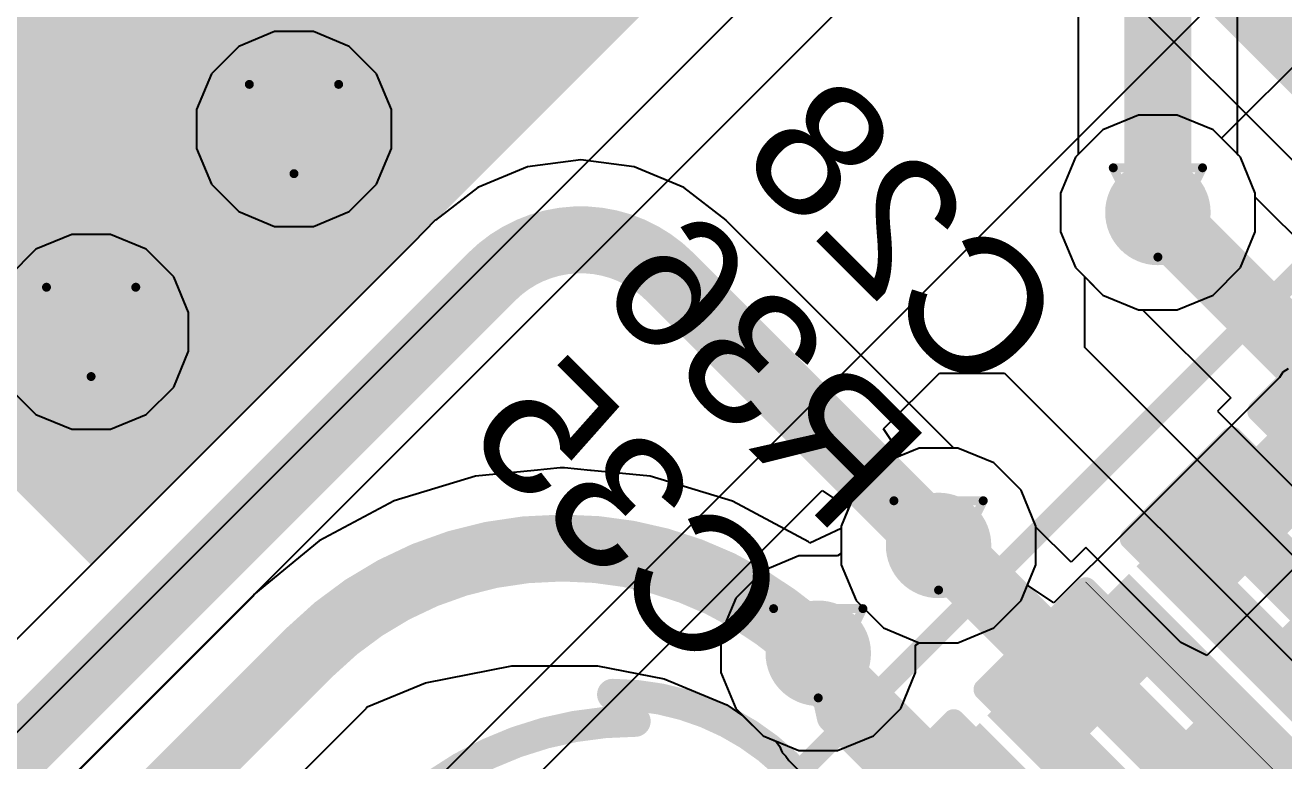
# Model space of a CAD drawing. Header units: inches. Extents: x 0 to 5359, y 0 to 5098.
# Drawn here: x 54.64 to 61.81, y 55.29 to 59.47 of the extents above; entities that cross this region are included whole.
import ezdxf

# ---------------------------------------------------------------- set-up
doc = ezdxf.new("R2010")
doc.units = ezdxf.units.IN
for name, color, linetype in [('Bottom Layer', 5, 'Continuous'), ('Bottom Overlay', 54, 'Continuous'), ('Bottom Paste', 16, 'Continuous'), ('Bottom Solder', 6, 'Continuous'), ('Drill Drawing', 1, 'Continuous'), ('Layer 1', 16, 'Continuous'), ('Layer 2', 76, 'Continuous'), ('Top Layer', 1, 'Continuous'), ('Top Overlay', 2, 'Continuous'), ('Top Paste', 8, 'Continuous'), ('Top Solder', 216, 'Continuous'), ('Via Holes', 16, 'Continuous')]:
    doc.layers.add(name, color=color, linetype=linetype)
doc.styles.add('Arial', font='', dxfattribs={"height": 0.2})
doc.styles.get('Arial').set_extended_font_data('Arial')

# ---------------------------------------------------------------- blocks, each defined once
blk = doc.blocks.new('LQFP_128_EP_14_14__40')
at = {"layer": 'Top Layer'}
for points in [[(6.8497, 2.4999), (6.8497, 2.6999), (8.3497, 2.6999), (8.3497, 2.4999)], [(-2.5, -2.5), (-2.5, 2.5), (2.5, 2.5), (2.5, -2.5)], [(6.8497, 2.0996), (6.8497, 2.2996), (8.3497, 2.2996), (8.3497, 2.0996)], [(6.8497, 1.7001), (6.8497, 1.9001), (8.3497, 1.9001), (8.3497, 1.7001)], [(6.8497, 1.2995), (6.8497, 1.4995), (8.3497, 1.4995), (8.3497, 1.2995)], [(6.8497, 0.9), (6.8497, 1.1), (8.3497, 1.1), (8.3497, 0.9)], [(6.8497, 0.4999), (6.8497, 0.6999), (8.3497, 0.6999), (8.3497, 0.4999)], [(6.8497, 0.0999), (6.8497, 0.2999), (8.3497, 0.2999), (8.3497, 0.0999)]]:
    blk.add_hatch(color=1, dxfattribs=at).paths.add_polyline_path(points)
at = {"layer": 'Top Paste'}
for points in [[(6.8497, 2.4999), (6.8497, 2.6999), (8.3497, 2.6999), (8.3497, 2.4999)], [(-2.5, -2.5), (-2.5, 2.5), (2.5, 2.5), (2.5, -2.5)], [(6.8497, 2.0996), (6.8497, 2.2996), (8.3497, 2.2996), (8.3497, 2.0996)], [(6.8497, 1.7001), (6.8497, 1.9001), (8.3497, 1.9001), (8.3497, 1.7001)], [(6.8497, 1.2995), (6.8497, 1.4995), (8.3497, 1.4995), (8.3497, 1.2995)], [(6.8497, 0.9), (6.8497, 1.1), (8.3497, 1.1), (8.3497, 0.9)], [(6.8497, 0.4999), (6.8497, 0.6999), (8.3497, 0.6999), (8.3497, 0.4999)], [(6.8497, 0.0999), (6.8497, 0.2999), (8.3497, 0.2999), (8.3497, 0.0999)]]:
    blk.add_hatch(color=8, dxfattribs=at).paths.add_polyline_path(points)
at = {"layer": 'Top Solder'}
for points in [[(6.7797, 2.4299), (6.7797, 2.7699), (8.4197, 2.7699), (8.4197, 2.4299)], [(-2.57, -2.57), (-2.57, 2.57), (2.57, 2.57), (2.57, -2.57)], [(6.7797, 2.0296), (6.7797, 2.3696), (8.4197, 2.3696), (8.4197, 2.0296)], [(6.7797, 1.6301), (6.7797, 1.9701), (8.4197, 1.9701), (8.4197, 1.6301)], [(6.7797, 1.2295), (6.7797, 1.5695), (8.4197, 1.5695), (8.4197, 1.2295)], [(6.7797, 0.83), (6.7797, 1.17), (8.4197, 1.17), (8.4197, 0.83)], [(6.7797, 0.4299), (6.7797, 0.7699), (8.4197, 0.7699), (8.4197, 0.4299)], [(6.7797, 0.0299), (6.7797, 0.3699), (8.4197, 0.3699), (8.4197, 0.0299)]]:
    blk.add_hatch(color=216, dxfattribs=at).paths.add_polyline_path(points)
at = {"layer": 'Top Overlay'}
blk.add_lwpolyline([(6.2499, -6.2499, 0.127, 0.127, 0), (6.2499, 6.2499, 0.127, 0.127, 0)], format="xyseb", dxfattribs=at)
blk = doc.blocks.new('R___0402_B_139')
at = {"layer": 'Bottom Layer'}
for points in [[(-0.2413, 0.3175), (-0.2413, -0.3175), (-0.6985, -0.3175), (-0.6985, 0.3175)], [(0.6985, 0.3175), (0.6985, -0.3175), (0.2413, -0.3175), (0.2413, 0.3175)]]:
    blk.add_hatch(color=5, dxfattribs=at).paths.add_polyline_path(points)
at = {"layer": 'Bottom Paste'}
for points in [[(-0.2413, 0.3175), (-0.2413, -0.3175), (-0.6985, -0.3175), (-0.6985, 0.3175)], [(0.6985, 0.3175), (0.6985, -0.3175), (0.2413, -0.3175), (0.2413, 0.3175)]]:
    blk.add_hatch(color=16, dxfattribs=at).paths.add_polyline_path(points)
at = {"layer": 'Bottom Solder'}
for points in [[(-0.1863, 0.3725), (-0.1863, -0.3725), (-0.7535, -0.3725), (-0.7535, 0.3725)], [(0.7535, 0.3725), (0.7535, -0.3725), (0.1863, -0.3725), (0.1863, 0.3725)]]:
    blk.add_hatch(color=6, dxfattribs=at).paths.add_polyline_path(points)
at = {"layer": 'Bottom Overlay'}
for points in [[(-0.7874, 0.4064, 0.127, 0.127, 0), (0.7874, 0.4064, 0.127, 0.127, 0)], [(-0.7874, -0.4064, 0.127, 0.127, 0), (-0.7874, 0.4064, 0.127, 0.127, 0)], [(-0.8128, 0.4318, 0.00323, 0.00323, 0), (0.8128, 0.4318, 0.00323, 0.00323, 0)], [(0.7874, -0.4064, 0.127, 0.127, 0), (0.7874, 0.4064, 0.127, 0.127, 0)], [(-0.7874, -0.4064, 0.127, 0.127, 0), (0.7874, -0.4064, 0.127, 0.127, 0)]]:
    blk.add_lwpolyline(points, format="xyseb", dxfattribs=at)
for points in [[(-0.8191, 0.4064, 0.0635, 0.0635, 1), (-0.7556, 0.4064, 0.0635, 0.0635, 1)], [(-0.8191, 0.4064, 0.0635, 0.0635, 1), (-0.7556, 0.4064, 0.0635, 0.0635, 1)], [(-0.8136, 0.4318, 0.00161, 0.00161, 1), (-0.812, 0.4318, 0.00161, 0.00161, 1)], [(0.7556, 0.4064, 0.0635, 0.0635, 1), (0.8191, 0.4064, 0.0635, 0.0635, 1)], [(0.7556, 0.4064, 0.0635, 0.0635, 1), (0.8191, 0.4064, 0.0635, 0.0635, 1)], [(0.812, 0.4318, 0.00161, 0.00161, 1), (0.8136, 0.4318, 0.00161, 0.00161, 1)], [(-0.8191, -0.4064, 0.0635, 0.0635, 1), (-0.7556, -0.4064, 0.0635, 0.0635, 1)], [(-0.8191, -0.4064, 0.0635, 0.0635, 1), (-0.7556, -0.4064, 0.0635, 0.0635, 1)], [(0.7556, -0.4064, 0.0635, 0.0635, 1), (0.8191, -0.4064, 0.0635, 0.0635, 1)], [(0.7556, -0.4064, 0.0635, 0.0635, 1), (0.8191, -0.4064, 0.0635, 0.0635, 1)]]:
    blk.add_lwpolyline(points, format="xyseb", close=True, dxfattribs=at)
blk = doc.blocks.new('R___0402_B_151')
at = {"layer": 'Bottom Layer'}
for points in [[(-0.2413, 0.3175), (-0.2413, -0.3175), (-0.6985, -0.3175), (-0.6985, 0.3175)], [(0.6985, 0.3175), (0.6985, -0.3175), (0.2413, -0.3175), (0.2413, 0.3175)]]:
    blk.add_hatch(color=5, dxfattribs=at).paths.add_polyline_path(points)
at = {"layer": 'Bottom Paste'}
for points in [[(-0.2413, 0.3175), (-0.2413, -0.3175), (-0.6985, -0.3175), (-0.6985, 0.3175)], [(0.6985, 0.3175), (0.6985, -0.3175), (0.2413, -0.3175), (0.2413, 0.3175)]]:
    blk.add_hatch(color=16, dxfattribs=at).paths.add_polyline_path(points)
at = {"layer": 'Bottom Solder'}
for points in [[(-0.1863, 0.3725), (-0.1863, -0.3725), (-0.7535, -0.3725), (-0.7535, 0.3725)], [(0.7535, 0.3725), (0.7535, -0.3725), (0.1863, -0.3725), (0.1863, 0.3725)]]:
    blk.add_hatch(color=6, dxfattribs=at).paths.add_polyline_path(points)
at = {"layer": 'Bottom Overlay'}
for points in [[(-0.7874, -0.4064, 0.127, 0.127, 0), (-0.7874, 0.4064, 0.127, 0.127, 0)], [(-0.7874, 0.4064, 0.127, 0.127, 0), (0.7874, 0.4064, 0.127, 0.127, 0)], [(-0.8128, 0.4318, 0.00323, 0.00323, 0), (0.8128, 0.4318, 0.00323, 0.00323, 0)], [(0.7874, -0.4064, 0.127, 0.127, 0), (0.7874, 0.4064, 0.127, 0.127, 0)], [(-0.7874, -0.4064, 0.127, 0.127, 0), (0.7874, -0.4064, 0.127, 0.127, 0)]]:
    blk.add_lwpolyline(points, format="xyseb", dxfattribs=at)
for points in [[(-0.8191, 0.4064, 0.0635, 0.0635, 1), (-0.7556, 0.4064, 0.0635, 0.0635, 1)], [(-0.8191, 0.4064, 0.0635, 0.0635, 1), (-0.7556, 0.4064, 0.0635, 0.0635, 1)], [(-0.8136, 0.4318, 0.00161, 0.00161, 1), (-0.812, 0.4318, 0.00161, 0.00161, 1)], [(0.7556, 0.4064, 0.0635, 0.0635, 1), (0.8191, 0.4064, 0.0635, 0.0635, 1)], [(0.7556, 0.4064, 0.0635, 0.0635, 1), (0.8191, 0.4064, 0.0635, 0.0635, 1)], [(0.812, 0.4318, 0.00161, 0.00161, 1), (0.8136, 0.4318, 0.00161, 0.00161, 1)], [(-0.8191, -0.4064, 0.0635, 0.0635, 1), (-0.7556, -0.4064, 0.0635, 0.0635, 1)], [(-0.8191, -0.4064, 0.0635, 0.0635, 1), (-0.7556, -0.4064, 0.0635, 0.0635, 1)], [(0.7556, -0.4064, 0.0635, 0.0635, 1), (0.8191, -0.4064, 0.0635, 0.0635, 1)], [(0.7556, -0.4064, 0.0635, 0.0635, 1), (0.8191, -0.4064, 0.0635, 0.0635, 1)]]:
    blk.add_lwpolyline(points, format="xyseb", close=True, dxfattribs=at)
blk = doc.blocks.new('C___0402_B_330')
at = {"layer": 'Bottom Layer'}
for points in [[(-0.2413, 0.3175), (-0.2413, -0.3175), (-0.6985, -0.3175), (-0.6985, 0.3175)], [(0.6985, 0.3175), (0.6985, -0.3175), (0.2413, -0.3175), (0.2413, 0.3175)]]:
    blk.add_hatch(color=5, dxfattribs=at).paths.add_polyline_path(points)
at = {"layer": 'Bottom Paste'}
for points in [[(-0.2413, 0.3175), (-0.2413, -0.3175), (-0.6985, -0.3175), (-0.6985, 0.3175)], [(0.6985, 0.3175), (0.6985, -0.3175), (0.2413, -0.3175), (0.2413, 0.3175)]]:
    blk.add_hatch(color=16, dxfattribs=at).paths.add_polyline_path(points)
at = {"layer": 'Bottom Solder'}
for points in [[(-0.1813, 0.3775), (-0.1813, -0.3775), (-0.7585, -0.3775), (-0.7585, 0.3775)], [(0.7585, 0.3775), (0.7585, -0.3775), (0.1813, -0.3775), (0.1813, 0.3775)]]:
    blk.add_hatch(color=6, dxfattribs=at).paths.add_polyline_path(points)
at = {"layer": 'Bottom Overlay'}
for points in [[(-0.2794, 0.4064, 0.127, 0.127, 0), (-0.7874, 0.4064, 0.127, 0.127, 0)], [(-0.7874, 0.4064, 0.127, 0.127, 0), (-0.7874, -0.4064, 0.127, 0.127, 0)], [(0.7874, 0.4064, 0.127, 0.127, 0), (0.2794, 0.4064, 0.127, 0.127, 0)], [(0.7874, 0.4064, 0.127, 0.127, 0), (0.7874, -0.4064, 0.127, 0.127, 0)], [(-0.2794, -0.4064, 0.127, 0.127, 0), (-0.7874, -0.4064, 0.127, 0.127, 0)], [(0.7874, -0.4064, 0.127, 0.127, 0), (0.2794, -0.4064, 0.127, 0.127, 0)]]:
    blk.add_lwpolyline(points, format="xyseb", dxfattribs=at)
for points in [[(-0.8191, 0.4064, 0.0635, 0.0635, 1), (-0.7556, 0.4064, 0.0635, 0.0635, 1)], [(-0.8191, 0.4064, 0.0635, 0.0635, 1), (-0.7556, 0.4064, 0.0635, 0.0635, 1)], [(-0.3111, 0.4064, 0.0635, 0.0635, 1), (-0.2477, 0.4064, 0.0635, 0.0635, 1)], [(0.2477, 0.4064, 0.0635, 0.0635, 1), (0.3111, 0.4064, 0.0635, 0.0635, 1)], [(0.7556, 0.4064, 0.0635, 0.0635, 1), (0.8191, 0.4064, 0.0635, 0.0635, 1)], [(0.7556, 0.4064, 0.0635, 0.0635, 1), (0.8191, 0.4064, 0.0635, 0.0635, 1)], [(-0.8191, -0.4064, 0.0635, 0.0635, 1), (-0.7556, -0.4064, 0.0635, 0.0635, 1)], [(-0.8191, -0.4064, 0.0635, 0.0635, 1), (-0.7556, -0.4064, 0.0635, 0.0635, 1)], [(-0.3111, -0.4064, 0.0635, 0.0635, 1), (-0.2477, -0.4064, 0.0635, 0.0635, 1)], [(0.2477, -0.4064, 0.0635, 0.0635, 1), (0.3111, -0.4064, 0.0635, 0.0635, 1)], [(0.7556, -0.4064, 0.0635, 0.0635, 1), (0.8191, -0.4064, 0.0635, 0.0635, 1)], [(0.7556, -0.4064, 0.0635, 0.0635, 1), (0.8191, -0.4064, 0.0635, 0.0635, 1)]]:
    blk.add_lwpolyline(points, format="xyseb", close=True, dxfattribs=at)
blk = doc.blocks.new('C___0402_B_337')
at = {"layer": 'Bottom Layer'}
for points in [[(-0.2413, 0.3175), (-0.2413, -0.3175), (-0.6985, -0.3175), (-0.6985, 0.3175)], [(0.6985, 0.3175), (0.6985, -0.3175), (0.2413, -0.3175), (0.2413, 0.3175)]]:
    blk.add_hatch(color=5, dxfattribs=at).paths.add_polyline_path(points)
at = {"layer": 'Bottom Paste'}
for points in [[(-0.2413, 0.3175), (-0.2413, -0.3175), (-0.6985, -0.3175), (-0.6985, 0.3175)], [(0.6985, 0.3175), (0.6985, -0.3175), (0.2413, -0.3175), (0.2413, 0.3175)]]:
    blk.add_hatch(color=16, dxfattribs=at).paths.add_polyline_path(points)
at = {"layer": 'Bottom Solder'}
for points in [[(-0.1813, 0.3775), (-0.1813, -0.3775), (-0.7585, -0.3775), (-0.7585, 0.3775)], [(0.7585, 0.3775), (0.7585, -0.3775), (0.1813, -0.3775), (0.1813, 0.3775)]]:
    blk.add_hatch(color=6, dxfattribs=at).paths.add_polyline_path(points)
at = {"layer": 'Bottom Overlay'}
for points in [[(-0.7874, 0.4064, 0.127, 0.127, 0), (-0.2794, 0.4064, 0.127, 0.127, 0)], [(-0.7874, -0.4064, 0.127, 0.127, 0), (-0.7874, 0.4064, 0.127, 0.127, 0)], [(0.2794, 0.4064, 0.127, 0.127, 0), (0.7874, 0.4064, 0.127, 0.127, 0)], [(0.7874, -0.4064, 0.127, 0.127, 0), (0.7874, 0.4064, 0.127, 0.127, 0)], [(-0.7874, -0.4064, 0.127, 0.127, 0), (-0.2794, -0.4064, 0.127, 0.127, 0)], [(0.2794, -0.4064, 0.127, 0.127, 0), (0.7874, -0.4064, 0.127, 0.127, 0)]]:
    blk.add_lwpolyline(points, format="xyseb", dxfattribs=at)
for points in [[(-0.8191, 0.4064, 0.0635, 0.0635, 1), (-0.7556, 0.4064, 0.0635, 0.0635, 1)], [(-0.8191, 0.4064, 0.0635, 0.0635, 1), (-0.7556, 0.4064, 0.0635, 0.0635, 1)], [(-0.3111, 0.4064, 0.0635, 0.0635, 1), (-0.2477, 0.4064, 0.0635, 0.0635, 1)], [(0.2477, 0.4064, 0.0635, 0.0635, 1), (0.3111, 0.4064, 0.0635, 0.0635, 1)], [(0.7556, 0.4064, 0.0635, 0.0635, 1), (0.8191, 0.4064, 0.0635, 0.0635, 1)], [(0.7556, 0.4064, 0.0635, 0.0635, 1), (0.8191, 0.4064, 0.0635, 0.0635, 1)], [(-0.8191, -0.4064, 0.0635, 0.0635, 1), (-0.7556, -0.4064, 0.0635, 0.0635, 1)], [(-0.8191, -0.4064, 0.0635, 0.0635, 1), (-0.7556, -0.4064, 0.0635, 0.0635, 1)], [(-0.3111, -0.4064, 0.0635, 0.0635, 1), (-0.2477, -0.4064, 0.0635, 0.0635, 1)], [(0.2477, -0.4064, 0.0635, 0.0635, 1), (0.3111, -0.4064, 0.0635, 0.0635, 1)], [(0.7556, -0.4064, 0.0635, 0.0635, 1), (0.8191, -0.4064, 0.0635, 0.0635, 1)], [(0.7556, -0.4064, 0.0635, 0.0635, 1), (0.8191, -0.4064, 0.0635, 0.0635, 1)]]:
    blk.add_lwpolyline(points, format="xyseb", close=True, dxfattribs=at)

msp = doc.modelspace()

# ---------------------------------------------------------------- hatches: boundary and pattern name
at = {"layer": 'Bottom Layer'}
h = msp.add_hatch(color=5, dxfattribs=at)
edge = h.paths.add_edge_path()
edge.add_arc((56.1741, 58.8797), 0.3, 0, 360)
h = msp.add_hatch(color=5, dxfattribs=at)
edge = h.paths.add_edge_path()
edge.add_arc((61.0887, 58.4051), 0.3, 0, 360)
h = msp.add_hatch(color=5, dxfattribs=at)
edge = h.paths.add_edge_path()
edge.add_arc((55.0201, 57.7257), 0.3, 0, 360)
h = msp.add_hatch(color=5, dxfattribs=at)
edge = h.paths.add_edge_path()
edge.add_arc((59.841, 56.5109), 0.3, 0, 360)
h = msp.add_hatch(color=5, dxfattribs=at)
edge = h.paths.add_edge_path()
edge.add_arc((59.1565, 55.8974), 0.3, 0, 360)
at = {"layer": 'Layer 1'}
h = msp.add_hatch(color=16, dxfattribs=at)
edge = h.paths.add_edge_path()
edge.add_arc((56.1741, 58.8797), 0.3, 0, 360)
h = msp.add_hatch(color=16, dxfattribs=at)
edge = h.paths.add_edge_path()
edge.add_arc((61.0887, 58.4051), 0.3, 0, 360)
h = msp.add_hatch(color=16, dxfattribs=at)
edge = h.paths.add_edge_path()
edge.add_arc((55.0201, 57.7257), 0.3, 0, 360)
h = msp.add_hatch(color=16, dxfattribs=at)
edge = h.paths.add_edge_path()
edge.add_arc((59.841, 56.5109), 0.3, 0, 360)
h = msp.add_hatch(color=16, dxfattribs=at)
edge = h.paths.add_edge_path()
edge.add_arc((59.1565, 55.8974), 0.3, 0, 360)
at = {"layer": 'Layer 2'}
h = msp.add_hatch(color=76, dxfattribs=at)
edge = h.paths.add_edge_path()
edge.add_arc((56.1741, 58.8797), 0.3, 0, 360)
h = msp.add_hatch(color=76, dxfattribs=at)
edge = h.paths.add_edge_path()
edge.add_arc((61.0887, 58.4051), 0.3, 0, 360)
h = msp.add_hatch(color=76, dxfattribs=at)
edge = h.paths.add_edge_path()
edge.add_arc((55.0201, 57.7257), 0.3, 0, 360)
h = msp.add_hatch(color=76, dxfattribs=at)
edge = h.paths.add_edge_path()
edge.add_arc((59.841, 56.5109), 0.3, 0, 360)
h = msp.add_hatch(color=76, dxfattribs=at)
edge = h.paths.add_edge_path()
edge.add_arc((59.1565, 55.8974), 0.3, 0, 360)
at = {"layer": 'Top Layer'}
h = msp.add_hatch(color=1, dxfattribs=at)
edge = h.paths.add_edge_path()
edge.add_arc((56.1741, 58.8797), 0.3, 0, 360)
h = msp.add_hatch(color=1, dxfattribs=at)
edge = h.paths.add_edge_path()
edge.add_arc((61.0887, 58.4051), 0.3, 0, 360)
h = msp.add_hatch(color=1, dxfattribs=at)
edge = h.paths.add_edge_path()
edge.add_arc((55.0201, 57.7257), 0.3, 0, 360)
h = msp.add_hatch(color=1, dxfattribs=at)
edge = h.paths.add_edge_path()
edge.add_arc((59.841, 56.5109), 0.3, 0, 360)
h = msp.add_hatch(color=1, dxfattribs=at)
edge = h.paths.add_edge_path()
edge.add_arc((59.1565, 55.8974), 0.3, 0, 360)
at = {"layer": 'Via Holes'}
h = msp.add_hatch(color=7, dxfattribs=at)
edge = h.paths.add_edge_path()
edge.add_arc((56.1741, 58.8797), 0.15, 0, 360)
h = msp.add_hatch(color=7, dxfattribs=at)
edge = h.paths.add_edge_path()
edge.add_arc((61.0887, 58.4051), 0.15, 0, 360)
h = msp.add_hatch(color=7, dxfattribs=at)
edge = h.paths.add_edge_path()
edge.add_arc((55.0201, 57.7257), 0.15, 0, 360)
h = msp.add_hatch(color=7, dxfattribs=at)
edge = h.paths.add_edge_path()
edge.add_arc((59.841, 56.5109), 0.15, 0, 360)
h = msp.add_hatch(color=7, dxfattribs=at)
edge = h.paths.add_edge_path()
edge.add_arc((59.1565, 55.8974), 0.15, 0, 360)

# ---------------------------------------------------------------- linework, layer by layer
at = {"layer": 'Bottom Layer'}
for p, q in [((52.5827, 67.973), (61.8729, 58.6827)), ((60.9785, 58.9591), (60.7749, 58.8748)), ((61.1989, 58.9591), (60.9785, 58.9591)), ((61.4025, 58.8748), (61.1989, 58.9591)), ((60.7749, 58.8748), (60.619, 58.719)), ((61.5584, 58.719), (61.4025, 58.8748)), ((60.619, 58.719), (60.5347, 58.5153)), ((61.6427, 58.5153), (61.5584, 58.719)), ((57.5029, 58.6642), (57.2206, 58.5473)), ((57.8058, 58.7041), (57.5029, 58.6642)), ((58.1087, 58.6642), (57.8058, 58.7041)), ((58.391, 58.5473), (58.1087, 58.6642)), ((57.2206, 58.5473), (56.9782, 58.3613)), ((58.6334, 58.3613), (58.391, 58.5473)), ((60.5347, 58.5153), (60.5347, 58.2949)), ((61.6427, 58.4921), (61.6427, 58.5153)), ((62.0401, 58.0947), (61.6427, 58.4921)), ((56.9778, 58.3608), (56.8533, 58.2345)), ((56.9782, 58.3613), (56.9778, 58.3608)), ((58.6336, 58.3592), (58.6334, 58.3613)), ((58.6334, 58.3613), (58.6334, 58.3613)), ((59.9279, 57.0649), (58.6336, 58.3592)), ((60.5347, 58.2949), (60.619, 58.0913)), ((56.8533, 58.2345), (54.0598, 55.4411)), ((60.619, 58.0913), (60.7749, 57.9355)), ((60.7749, 57.9355), (60.9785, 57.8511)), ((60.9785, 57.8511), (61.0018, 57.8511)), ((61.0018, 57.8511), (61.5028, 57.3501)), ((61.5028, 57.3501), (61.427, 57.2743)), ((61.427, 57.2743), (62.0916, 56.6097)), ((59.9512, 57.0649), (59.9279, 57.0649)), ((60.1548, 56.9806), (59.9512, 57.0649)), ((60.3107, 56.8248), (60.1548, 56.9806)), ((60.395, 56.6211), (60.3107, 56.8248)), ((60.395, 56.6157), (60.395, 56.6211)), ((60.5944, 56.4162), (60.395, 56.6157)), ((62.0916, 56.6097), (61.3662, 55.8843)), ((60.6781, 56.4999), (60.5944, 56.4162)), ((61.2192, 55.9587), (60.6781, 56.4999)), ((61.3662, 55.8843), (61.2192, 55.9587))]:
    msp.add_line(p, q, dxfattribs=at)
for points in [[(52.7789, 68.4176, 0.381, 0.381, 0), (62.4269, 58.7697, 0.381, 0.381, 0)], [(61.0887, 58.4051, 0.381, 0.381, 0), (62.1567, 57.3371, 0.381, 0.381, 0)], [(57.2993, 58.0396, 0.381, 0.381, -0.414382), (58.312, 58.0399, 0.381, 0.381, 0)], [(54.3938, 55.1341, 0.381, 0.381, 0), (57.2993, 58.0396, 0.381, 0.381, 0)], [(58.312, 58.0399, 0.381, 0.381, 0), (58.3132, 58.0387, 0.381, 0.381, 0)], [(58.3132, 58.0387, 0.381, 0.381, 0), (59.841, 56.5109, 0.381, 0.381, 0)], [(59.8714, 56.4984, 0.381, 0.381, 0), (60.6152, 55.7545, 0.381, 0.381, 0)], [(59.1565, 55.8381, 0.381, 0.381, 0), (59.1565, 55.8974, 0.381, 0.381, 0)], [(59.1565, 55.8381, 0.381, 0.381, 0), (59.9007, 55.0939, 0.381, 0.381, 0)]]:
    msp.add_lwpolyline(points, format="xyseb", dxfattribs=at)
for points in [[(60.9935, 58.4051, 0.1905, 0.1905, 1), (61.184, 58.4051, 0.1905, 0.1905, 1)], [(57.204, 58.0396, 0.1905, 0.1905, 1), (57.3945, 58.0396, 0.1905, 0.1905, 1)], [(57.204, 58.0396, 0.1905, 0.1905, 1), (57.3945, 58.0396, 0.1905, 0.1905, 1)], [(58.2167, 58.0399, 0.1905, 0.1905, 1), (58.4072, 58.0399, 0.1905, 0.1905, 1)], [(58.2168, 58.0399, 0.1905, 0.1905, 1), (58.4073, 58.0399, 0.1905, 0.1905, 1)], [(58.2179, 58.0387, 0.1905, 0.1905, 1), (58.4084, 58.0387, 0.1905, 0.1905, 1)], [(58.2179, 58.0387, 0.1905, 0.1905, 1), (58.4084, 58.0387, 0.1905, 0.1905, 1)], [(59.7457, 56.5109, 0.1905, 0.1905, 1), (59.9362, 56.5109, 0.1905, 0.1905, 1)], [(59.7761, 56.4984, 0.1905, 0.1905, 1), (59.9666, 56.4984, 0.1905, 0.1905, 1)], [(59.0612, 55.8974, 0.1905, 0.1905, 1), (59.2517, 55.8974, 0.1905, 0.1905, 1)], [(59.0612, 55.8381, 0.1905, 0.1905, 1), (59.2517, 55.8381, 0.1905, 0.1905, 1)], [(59.0612, 55.8381, 0.1905, 0.1905, 1), (59.2517, 55.8381, 0.1905, 0.1905, 1)], [(60.5199, 55.7545, 0.1905, 0.1905, 1), (60.7104, 55.7545, 0.1905, 0.1905, 1)]]:
    msp.add_lwpolyline(points, format="xyseb", close=True, dxfattribs=at)
at = {"layer": 'Drill Drawing'}
for points in [[(55.9201, 59.1337, 0.0508, 0.0508, 0), (56.4281, 59.1337, 0.0508, 0.0508, 0)], [(55.9201, 59.1337, 0.0508, 0.0508, 0), (56.1741, 58.6257, 0.0508, 0.0508, 0)], [(56.1741, 58.6257, 0.0508, 0.0508, 0), (56.4281, 59.1337, 0.0508, 0.0508, 0)], [(60.8347, 58.6591, 0.0508, 0.0508, 0), (61.3427, 58.6591, 0.0508, 0.0508, 0)], [(60.8347, 58.6591, 0.0508, 0.0508, 0), (61.0887, 58.1511, 0.0508, 0.0508, 0)], [(61.0887, 58.1511, 0.0508, 0.0508, 0), (61.3427, 58.6591, 0.0508, 0.0508, 0)], [(54.7661, 57.9797, 0.0508, 0.0508, 0), (55.2741, 57.9797, 0.0508, 0.0508, 0)], [(54.7661, 57.9797, 0.0508, 0.0508, 0), (55.0201, 57.4717, 0.0508, 0.0508, 0)], [(55.0201, 57.4717, 0.0508, 0.0508, 0), (55.2741, 57.9797, 0.0508, 0.0508, 0)], [(59.587, 56.7649, 0.0508, 0.0508, 0), (60.095, 56.7649, 0.0508, 0.0508, 0)], [(59.587, 56.7649, 0.0508, 0.0508, 0), (59.841, 56.2569, 0.0508, 0.0508, 0)], [(59.841, 56.2569, 0.0508, 0.0508, 0), (60.095, 56.7649, 0.0508, 0.0508, 0)], [(58.9025, 56.1514, 0.0508, 0.0508, 0), (59.4105, 56.1514, 0.0508, 0.0508, 0)], [(58.9025, 56.1514, 0.0508, 0.0508, 0), (59.1565, 55.6434, 0.0508, 0.0508, 0)], [(59.1565, 55.6434, 0.0508, 0.0508, 0), (59.4105, 56.1514, 0.0508, 0.0508, 0)]]:
    msp.add_lwpolyline(points, format="xyseb", dxfattribs=at)
for points in [[(55.9074, 59.1337, 0.0254, 0.0254, 1), (55.9328, 59.1337, 0.0254, 0.0254, 1)], [(55.9074, 59.1337, 0.0254, 0.0254, 1), (55.9328, 59.1337, 0.0254, 0.0254, 1)], [(56.4154, 59.1337, 0.0254, 0.0254, 1), (56.4408, 59.1337, 0.0254, 0.0254, 1)], [(56.4154, 59.1337, 0.0254, 0.0254, 1), (56.4408, 59.1337, 0.0254, 0.0254, 1)], [(56.1614, 58.6257, 0.0254, 0.0254, 1), (56.1868, 58.6257, 0.0254, 0.0254, 1)], [(56.1614, 58.6257, 0.0254, 0.0254, 1), (56.1868, 58.6257, 0.0254, 0.0254, 1)], [(60.822, 58.6591, 0.0254, 0.0254, 1), (60.8474, 58.6591, 0.0254, 0.0254, 1)], [(60.822, 58.6591, 0.0254, 0.0254, 1), (60.8474, 58.6591, 0.0254, 0.0254, 1)], [(61.33, 58.6591, 0.0254, 0.0254, 1), (61.3554, 58.6591, 0.0254, 0.0254, 1)], [(61.33, 58.6591, 0.0254, 0.0254, 1), (61.3554, 58.6591, 0.0254, 0.0254, 1)], [(61.076, 58.1511, 0.0254, 0.0254, 1), (61.1014, 58.1511, 0.0254, 0.0254, 1)], [(61.076, 58.1511, 0.0254, 0.0254, 1), (61.1014, 58.1511, 0.0254, 0.0254, 1)], [(54.7534, 57.9797, 0.0254, 0.0254, 1), (54.7788, 57.9797, 0.0254, 0.0254, 1)], [(54.7534, 57.9797, 0.0254, 0.0254, 1), (54.7788, 57.9797, 0.0254, 0.0254, 1)], [(55.2614, 57.9797, 0.0254, 0.0254, 1), (55.2868, 57.9797, 0.0254, 0.0254, 1)], [(55.2614, 57.9797, 0.0254, 0.0254, 1), (55.2868, 57.9797, 0.0254, 0.0254, 1)], [(55.0074, 57.4717, 0.0254, 0.0254, 1), (55.0328, 57.4717, 0.0254, 0.0254, 1)], [(55.0074, 57.4717, 0.0254, 0.0254, 1), (55.0328, 57.4717, 0.0254, 0.0254, 1)], [(59.5743, 56.7649, 0.0254, 0.0254, 1), (59.5997, 56.7649, 0.0254, 0.0254, 1)], [(59.5743, 56.7649, 0.0254, 0.0254, 1), (59.5997, 56.7649, 0.0254, 0.0254, 1)], [(60.0823, 56.7649, 0.0254, 0.0254, 1), (60.1077, 56.7649, 0.0254, 0.0254, 1)], [(60.0823, 56.7649, 0.0254, 0.0254, 1), (60.1077, 56.7649, 0.0254, 0.0254, 1)], [(59.8283, 56.2569, 0.0254, 0.0254, 1), (59.8537, 56.2569, 0.0254, 0.0254, 1)], [(59.8283, 56.2569, 0.0254, 0.0254, 1), (59.8537, 56.2569, 0.0254, 0.0254, 1)], [(58.8898, 56.1514, 0.0254, 0.0254, 1), (58.9152, 56.1514, 0.0254, 0.0254, 1)], [(58.8898, 56.1514, 0.0254, 0.0254, 1), (58.9152, 56.1514, 0.0254, 0.0254, 1)], [(59.3978, 56.1514, 0.0254, 0.0254, 1), (59.4232, 56.1514, 0.0254, 0.0254, 1)], [(59.3978, 56.1514, 0.0254, 0.0254, 1), (59.4232, 56.1514, 0.0254, 0.0254, 1)], [(59.1438, 55.6434, 0.0254, 0.0254, 1), (59.1692, 55.6434, 0.0254, 0.0254, 1)], [(59.1438, 55.6434, 0.0254, 0.0254, 1), (59.1692, 55.6434, 0.0254, 0.0254, 1)]]:
    msp.add_lwpolyline(points, format="xyseb", close=True, dxfattribs=at)
at = {"layer": 'Layer 1'}
for p, q in [((60.9785, 58.9591), (60.7749, 58.8748)), ((61.1989, 58.9591), (60.9785, 58.9591)), ((61.4025, 58.8748), (61.1989, 58.9591)), ((60.7749, 58.8748), (60.619, 58.719)), ((61.5584, 58.719), (61.4025, 58.8748)), ((60.619, 58.719), (60.5347, 58.5153)), ((61.6427, 58.5153), (61.5584, 58.719)), ((60.5347, 58.5153), (60.5347, 58.2949)), ((61.6427, 58.2949), (61.6427, 58.5153)), ((60.5347, 58.2949), (60.619, 58.0913)), ((61.5584, 58.0913), (61.6427, 58.2949)), ((60.619, 58.0913), (60.7749, 57.9355)), ((61.4025, 57.9355), (61.5584, 58.0913)), ((60.7749, 57.9355), (60.9785, 57.8511)), ((61.1989, 57.8511), (61.4025, 57.9355)), ((60.9785, 57.8511), (61.1989, 57.8511)), ((59.7308, 57.0649), (59.5272, 56.9806)), ((59.9512, 57.0649), (59.7308, 57.0649)), ((60.1548, 56.9806), (59.9512, 57.0649)), ((59.5272, 56.9806), (59.3713, 56.8248)), ((60.3107, 56.8248), (60.1548, 56.9806)), ((59.3713, 56.8248), (59.287, 56.6211)), ((60.395, 56.6211), (60.3107, 56.8248)), ((59.287, 56.6211), (59.287, 56.465)), ((60.395, 56.4007), (60.395, 56.6211)), ((59.0463, 56.4514), (58.8426, 56.367)), ((59.2666, 56.4514), (59.0463, 56.4514)), ((59.287, 56.465), (59.2666, 56.4514)), ((58.8426, 56.367), (58.6868, 56.2112)), ((60.3107, 56.1971), (60.395, 56.4007)), ((58.6868, 56.2112), (58.6025, 56.0076)), ((60.1548, 56.0413), (60.3107, 56.1971)), ((58.6025, 56.0076), (58.6025, 55.7872)), ((59.9512, 55.9569), (60.1548, 56.0413)), ((59.7104, 55.9433), (59.7308, 55.9569)), ((59.7104, 55.7872), (59.7104, 55.9433)), ((59.7308, 55.9569), (59.9512, 55.9569)), ((58.6025, 55.7872), (58.6868, 55.5835)), ((59.6261, 55.5835), (59.7104, 55.7872)), ((58.6868, 55.5835), (58.8426, 55.4277)), ((59.4703, 55.4277), (59.6261, 55.5835)), ((58.8426, 55.4277), (59.0463, 55.3434)), ((59.2666, 55.3434), (59.4703, 55.4277)), ((59.0463, 55.3434), (59.2666, 55.3434))]:
    msp.add_line(p, q, dxfattribs=at)
at = {"layer": 'Layer 2'}
for p, q in [((61.6554, 62.5058), (54.243, 55.0934)), ((54.6433, 54.9277), (62.1405, 62.4249)), ((61.7311, 59.9258), (56.733, 54.9277)), ((61.4502, 58.8271), (62.3411, 59.718)), ((56.0639, 59.4337), (55.8602, 59.3494)), ((56.2843, 59.4337), (56.0639, 59.4337)), ((56.4879, 59.3494), (56.2843, 59.4337)), ((55.8602, 59.3494), (55.7044, 59.1936)), ((56.6437, 59.1936), (56.4879, 59.3494)), ((55.7044, 59.1936), (55.6201, 58.9899)), ((56.7281, 58.9899), (56.6437, 59.1936)), ((55.6201, 58.9899), (55.6201, 58.7695)), ((56.7281, 58.7695), (56.7281, 58.9899)), ((61.5584, 58.719), (61.4502, 58.8271)), ((55.6201, 58.7695), (55.7044, 58.5659)), ((56.6437, 58.5659), (56.7281, 58.7695)), ((61.6427, 58.5153), (61.5584, 58.719)), ((55.7044, 58.5659), (55.8602, 58.4101)), ((56.4879, 58.4101), (56.6437, 58.5659)), ((61.6427, 58.2949), (61.6427, 58.5153)), ((55.8602, 58.4101), (56.0639, 58.3257)), ((56.2843, 58.3257), (56.4879, 58.4101)), ((56.0639, 58.3257), (56.2843, 58.3257)), ((61.5584, 58.0913), (61.6427, 58.2949)), ((54.9099, 58.2797), (54.7062, 58.1954)), ((55.1303, 58.2797), (54.9099, 58.2797)), ((55.3339, 58.1954), (55.1303, 58.2797)), ((54.7062, 58.1954), (54.5504, 58.0396)), ((55.4897, 58.0396), (55.3339, 58.1954)), ((61.4025, 57.9355), (61.5584, 58.0913)), ((55.5741, 57.8359), (55.4897, 58.0396)), ((60.6721, 57.6365), (60.6721, 58.0383)), ((60.6721, 58.0383), (60.7749, 57.9355)), ((60.7749, 57.9355), (60.9785, 57.8511)), ((61.1989, 57.8511), (61.4025, 57.9355)), ((55.5741, 57.6155), (55.5741, 57.8359)), ((60.9785, 57.8511), (61.1989, 57.8511)), ((55.4897, 57.4119), (55.5741, 57.6155)), ((62.8838, 55.4248), (60.6721, 57.6365)), ((59.5281, 57.1734), (59.8455, 57.4909)), ((59.8455, 57.4909), (60.2161, 57.4909)), ((60.2161, 57.4909), (62.1115, 55.5954)), ((54.5504, 57.4119), (54.7062, 57.2561)), ((55.3339, 57.2561), (55.4897, 57.4119)), ((54.7062, 57.2561), (54.9099, 57.1717)), ((55.1303, 57.1717), (55.3339, 57.2561)), ((54.9099, 57.1717), (55.1303, 57.1717)), ((59.6288, 57.0227), (59.5281, 57.1734)), ((59.7308, 57.0649), (59.6288, 57.0227)), ((59.9512, 57.0649), (59.7308, 57.0649)), ((60.1548, 56.9806), (59.9512, 57.0649)), ((60.3107, 56.8248), (60.1548, 56.9806)), ((57.0077, 54.653), (59.1785, 56.8239)), ((59.1785, 56.8239), (59.3292, 56.7231)), ((60.395, 56.6211), (60.3107, 56.8248)), ((59.3292, 56.7231), (59.287, 56.6211)), ((59.287, 56.6211), (59.287, 56.4007)), ((60.395, 56.4007), (60.395, 56.6211)), ((59.287, 56.4007), (59.3713, 56.1971)), ((60.3107, 56.1971), (60.395, 56.4007)), ((59.3713, 56.1971), (59.5272, 56.0413)), ((60.1548, 56.0413), (60.3107, 56.1971)), ((59.5272, 56.0413), (59.7308, 55.9569)), ((59.9512, 55.9569), (60.1548, 56.0413)), ((59.7308, 55.9569), (59.9512, 55.9569))]:
    msp.add_line(p, q, dxfattribs=at)
at = {"layer": 'Top Layer'}
for p, q in [((60.6355, 60.53), (60.6355, 58.7354)), ((61.5419, 58.7354), (61.5419, 60.53)), ((60.619, 58.719), (60.5347, 58.5153)), ((60.6355, 58.7354), (60.619, 58.719)), ((61.5584, 58.719), (61.5419, 58.7354)), ((61.6427, 58.5153), (61.5584, 58.719)), ((60.5347, 58.5153), (60.5347, 58.2949)), ((61.6427, 58.2949), (61.6427, 58.5153)), ((60.5347, 58.2949), (60.619, 58.0913)), ((61.5584, 58.0913), (61.6427, 58.2949)), ((60.619, 58.0913), (60.7749, 57.9355)), ((61.4025, 57.9355), (61.5584, 58.0913)), ((60.7749, 57.9355), (60.9785, 57.8511)), ((61.1989, 57.8511), (61.4025, 57.9355)), ((60.9785, 57.8511), (61.1989, 57.8511)), ((61.8289, 57.5149), (61.8003, 57.4958)), ((61.7812, 57.4671), (61.5547, 57.2407)), ((61.8003, 57.4958), (61.7812, 57.4671)), ((61.5547, 57.2407), (60.989, 56.675)), ((59.7308, 57.0649), (59.5272, 56.9806)), ((59.9512, 57.0649), (59.7308, 57.0649)), ((60.1548, 56.9806), (59.9512, 57.0649)), ((57.5404, 56.9374), (57.2075, 56.9046)), ((57.689, 56.952), (57.5404, 56.9374)), ((57.7121, 56.9522), (57.689, 56.952)), ((57.689, 56.952), (57.689, 56.952)), ((57.8606, 56.9376), (57.7121, 56.9522)), ((57.8608, 56.9375), (57.8606, 56.9376)), ((57.8655, 56.9371), (57.8608, 56.9375)), ((58.1996, 56.9042), (57.8655, 56.9371)), ((59.5272, 56.9806), (59.3713, 56.8248)), ((60.3107, 56.8248), (60.1548, 56.9806)), ((57.2075, 56.9046), (56.7445, 56.7642)), ((58.6685, 56.7619), (58.1996, 56.9042)), ((59.3713, 56.8248), (59.287, 56.6211)), ((60.395, 56.6211), (60.3107, 56.8248)), ((56.7445, 56.7642), (56.3178, 56.5361)), ((59.1005, 56.531), (58.6685, 56.7619)), ((60.989, 56.675), (60.9239, 56.6098)), ((59.287, 56.608), (59.1092, 56.5239)), ((59.287, 56.6211), (59.287, 56.608)), ((60.395, 56.4007), (60.395, 56.6211)), ((60.9239, 56.6098), (60.4974, 56.1834)), ((56.3178, 56.5361), (55.9438, 56.2292)), ((59.1092, 56.5239), (59.1005, 56.531)), ((60.3467, 56.2841), (60.395, 56.4007)), ((60.4974, 56.1834), (60.3467, 56.2841)), ((55.9461, 56.2269), (53.7418, 54.0226)), ((55.9438, 56.2292), (55.9461, 56.2269)), ((56.9223, 55.7291), (57.4131, 55.8267)), ((57.4131, 55.8267), (57.9003, 55.8267)), ((57.9003, 55.8267), (58.2796, 55.7512)), ((56.5909, 55.5918), (56.9223, 55.7291)), ((58.2796, 55.7512), (58.6368, 55.6033)), ((54.3827, 53.3817), (56.587, 55.586)), ((56.587, 55.586), (56.5909, 55.5918)), ((56.587, 55.586), (56.587, 55.586)), ((56.587, 55.586), (56.587, 55.586)), ((58.6368, 55.6033), (58.728, 55.5423)), ((58.728, 55.5423), (58.8426, 55.4277)), ((58.8426, 55.4277), (58.9161, 55.3973)), ((58.9161, 55.3973), (58.9355, 55.3682)), ((58.9355, 55.3682), (58.9509, 55.3332)), ((58.9509, 55.3332), (58.973, 55.3121)), ((58.973, 55.3121), (58.99, 55.2867)), ((58.99, 55.2867), (59.2953, 54.9813))]:
    msp.add_line(p, q, dxfattribs=at)
for points in [[(61.0887, 58.4051, 0.381, 0.381, 0), (61.0887, 60.53, 0.381, 0.381, 0)], [(56.2666, 55.9064, 0.381, 0.381, -0.198912), (57.689, 56.4957, 0.381, 0.381, 0)], [(57.689, 56.4957, 0.381, 0.381, 0), (57.712, 56.4957, 0.381, 0.381, 0)], [(57.712, 56.4957, 0.381, 0.381, -0.158195), (58.9115, 56.1064, 0.381, 0.381, 0)], [(58.9115, 56.1064, 0.381, 0.381, -0.039475), (59.1565, 55.8974, 0.381, 0.381, 0)], [(53.8287, 53.4686, 0.381, 0.381, 0), (56.2665, 55.9064, 0.381, 0.381, 0)], [(61.6667, 55.9328, 0.1778, 0.1778, 0), (62.1342, 55.4654, 0.1778, 0.1778, 0)], [(59.1565, 55.8974, 0.1778, 0.1778, 0), (59.2372, 55.5339, 0.1778, 0.1778, 0)], [(57.9872, 55.6632, 0.1778, 0.1778, -0.217535), (59.0659, 55.17, 0.1778, 0.1778, 0)], [(56.7178, 54.9323, 0.1778, 0.1778, -0.199101), (58.1142, 55.5108, 0.1778, 0.1778, 0)], [(59.2372, 55.5339, 0.1778, 0.1778, 0), (60.2525, 54.5186, 0.1778, 0.1778, 0)]]:
    msp.add_lwpolyline(points, format="xyseb", dxfattribs=at)
for points in [[(60.9935, 58.4051, 0.1905, 0.1905, 1), (61.184, 58.4051, 0.1905, 0.1905, 1)], [(57.5938, 56.4957, 0.1905, 0.1905, 1), (57.7843, 56.4957, 0.1905, 0.1905, 1)], [(57.5938, 56.4957, 0.1905, 0.1905, 1), (57.7843, 56.4957, 0.1905, 0.1905, 1)], [(57.6168, 56.4957, 0.1905, 0.1905, 1), (57.8073, 56.4957, 0.1905, 0.1905, 1)], [(57.6168, 56.4957, 0.1905, 0.1905, 1), (57.8073, 56.4957, 0.1905, 0.1905, 1)], [(58.8162, 56.1064, 0.1905, 0.1905, 1), (59.0067, 56.1064, 0.1905, 0.1905, 1)], [(58.8162, 56.1064, 0.1905, 0.1905, 1), (59.0067, 56.1064, 0.1905, 0.1905, 1)], [(56.1713, 55.9064, 0.1905, 0.1905, 1), (56.3618, 55.9064, 0.1905, 0.1905, 1)], [(56.1713, 55.9064, 0.1905, 0.1905, 1), (56.3618, 55.9064, 0.1905, 0.1905, 1)], [(59.0612, 55.8974, 0.1905, 0.1905, 1), (59.2517, 55.8974, 0.1905, 0.1905, 1)], [(61.6223, 55.9328, 0.0889, 0.0889, 1), (61.7112, 55.9328, 0.0889, 0.0889, 1)], [(59.112, 55.8974, 0.0889, 0.0889, 1), (59.2009, 55.8974, 0.0889, 0.0889, 1)], [(57.9428, 55.6632, 0.0889, 0.0889, 1), (58.0317, 55.6632, 0.0889, 0.0889, 1)], [(58.0698, 55.5108, 0.0889, 0.0889, 1), (58.1587, 55.5108, 0.0889, 0.0889, 1)], [(59.1928, 55.5339, 0.0889, 0.0889, 1), (59.2817, 55.5339, 0.0889, 0.0889, 1)], [(59.1928, 55.5339, 0.0889, 0.0889, 1), (59.2817, 55.5339, 0.0889, 0.0889, 1)]]:
    msp.add_lwpolyline(points, format="xyseb", close=True, dxfattribs=at)

# ---------------------------------------------------------------- block references
for name, p, rotation in [('LQFP_128_EP_14_14__40', (55.0201, 60.0337), 315), ('R___0402_B_151', (62.5047, 57.0048), 315), ('C___0402_B_337', (61.7793, 56.2794), 315), ('R___0402_B_139', (60.9475, 55.4223), 315), ('C___0402_B_330', (60.1967, 54.6715), 135)]:
    msp.add_blockref(name, p, dxfattribs=dict(rotation=rotation))

# ---------------------------------------------------------------- texts
at = {"layer": 'Bottom Overlay', "style": 'Arial', "text_generation_flag": 2}
for s, p in [('C28', (60.0703, 57.318)), ('R36', (59.2694, 56.5506)), ('C35', (58.5113, 55.7374))]:
    msp.add_text(s, height=0.762, rotation=315, dxfattribs=at).set_placement(p)

doc.saveas('drawing.dxf')
